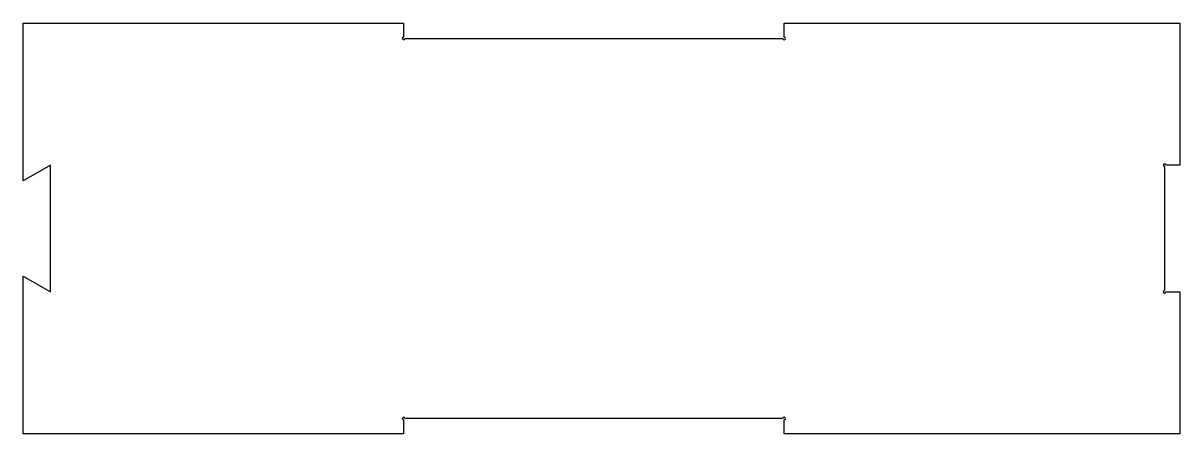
# Model space of a CAD drawing. Header units: millimetres. Extents: x 132 to 436, y 0 to 108.
import ezdxf

# ---------------------------------------------------------------- set-up
doc = ezdxf.new("R2010")
doc.units = ezdxf.units.MM
doc.layers.add('Shape2DView001', color=7, linetype='CONTINUOUS')

msp = doc.modelspace()

# ---------------------------------------------------------------- linework, layer by layer
at = {"layer": 'Shape2DView001'}
for p, q in [((132.43, 108), (232.43, 108)), ((132.43, 66.5), (132.43, 108)), ((232.43, 108), (232.43, 104.35)), ((332.43, 108), (436.43, 108)), ((332.43, 104.35), (332.43, 108)), ((436.43, 108), (436.43, 70.67)), ((232.78, 104), (332.08, 104)), ((139.65, 70.67), (132.43, 66.5)), ((139.65, 37.33), (139.65, 70.67)), ((432.43, 70.32), (432.43, 37.68)), ((436.43, 70.67), (432.78, 70.67)), ((132.43, 41.5), (139.65, 37.33)), ((132.43, 0), (132.43, 41.5)), ((432.78, 37.33), (436.43, 37.33)), ((436.43, 37.33), (436.43, 0)), ((232.43, 3.65), (232.43, 0)), ((332.08, 4), (232.78, 4)), ((332.43, 0), (332.43, 3.65)), ((232.43, 0), (132.43, 0)), ((436.43, 0), (332.43, 0))]:
    msp.add_line(p, q, dxfattribs=at)
for centre, start, end in [((232.43, 104), 90, 180), ((232.43, 104), 180, 0), ((332.43, 104), 180, 90), ((432.43, 70.67), 0, 180), ((432.43, 70.67), 180, -90), ((432.43, 37.33), 90, 180), ((432.43, 37.33), 180, 0), ((232.43, 4), 0, 180), ((232.43, 4), 180, -90), ((332.43, 4), -90, 180)]:
    msp.add_arc(centre, 0.35, start, end, dxfattribs=at)

doc.saveas('drawing.dxf')
